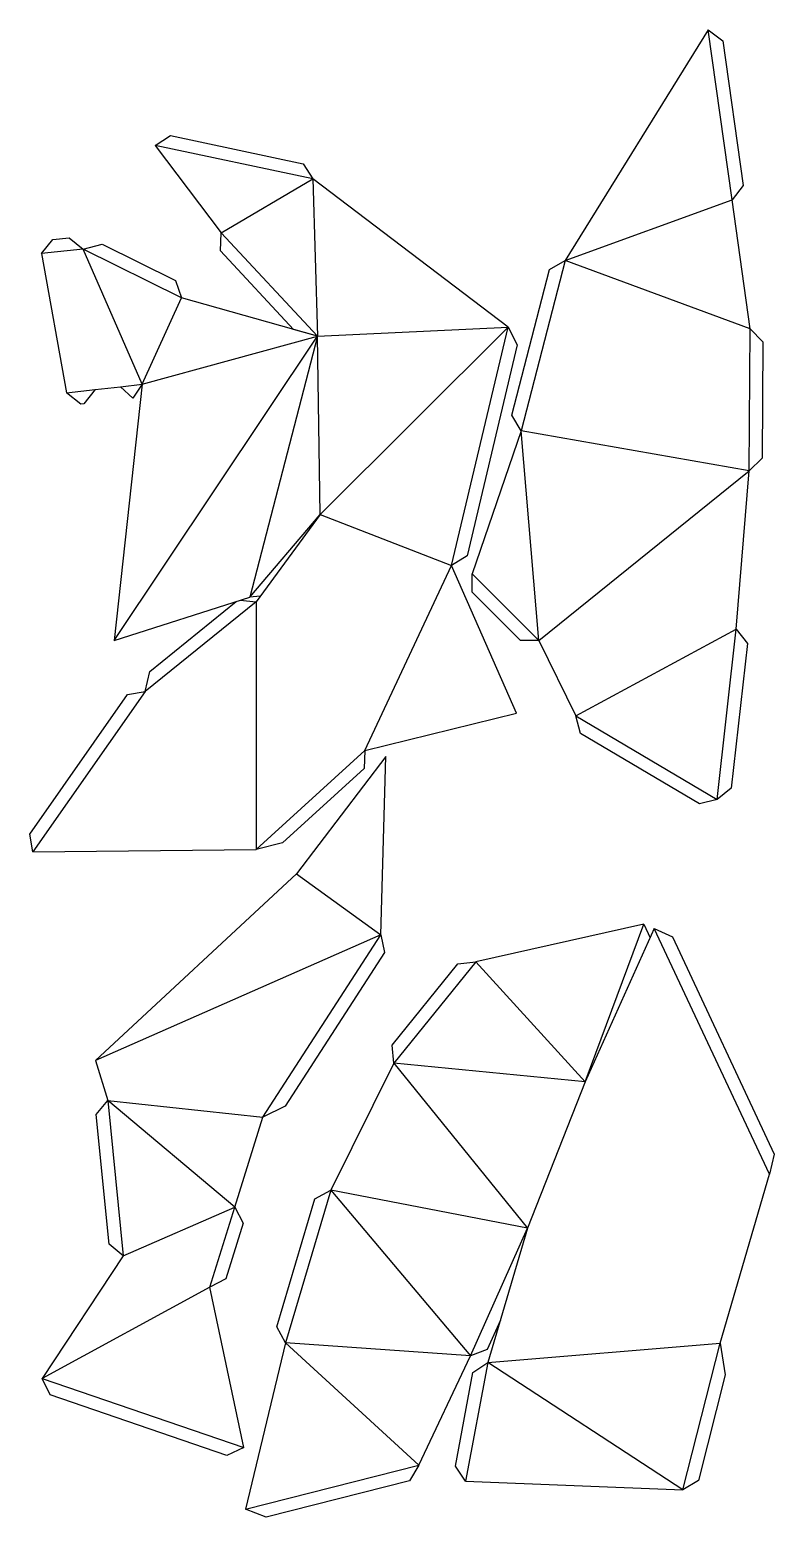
# Model space of a CAD drawing. Extents: x 1203 to 1493, y 16 to 596.
import ezdxf

# ---------------------------------------------------------------- set-up
doc = ezdxf.new("R2010")
doc.units = 0

msp = doc.modelspace()

# ---------------------------------------------------------------- linework, layer by layer
at = {"layer": 'CutLine', "color": 8, "linetype": 'CONTINUOUS'}
for p, q in [((1467.501899, 595.697353), (1411.737273, 505.821447)), ((1467.501899, 595.697353), (1473.149775, 591.442768)), ((1473.149775, 591.442768), (1481.087297, 535.028908)), ((1252.103632, 550.653938), (1258.036825, 554.500655)), ((1258.036825, 554.500655), (1309.688627, 543.4811)), ((1252.103632, 550.653938), (1277.851135, 516.57799)), ((1309.688627, 543.4811), (1313.535343, 537.547907)), ((1389.555151, 479.809089), (1313.535343, 537.547907)), ((1481.087297, 535.028908), (1476.832713, 529.381031)), ((1483.793627, 479.098981), (1476.832713, 529.381031)), ((1277.591213, 509.511701), (1277.851135, 516.57799)), ((1207.809979, 508.522344), (1212.280634, 514.000779)), ((1212.280634, 514.000779), (1218.58956, 514.639833)), ((1218.58956, 514.639833), (1224.067995, 510.169179)), ((1224.067995, 510.169179), (1231.461388, 512.091861)), ((1231.461388, 512.091861), (1260.088287, 497.940221)), ((1207.809979, 508.522344), (1217.576593, 454.215167)), ((1306.013394, 478.918736), (1277.591213, 509.511701)), ((1405.650231, 502.223124), (1411.737273, 505.821447)), ((1391.068636, 445.475839), (1405.650231, 502.223124)), ((1260.088287, 497.940221), (1262.354734, 491.24222)), ((1315.306885, 476.261506), (1262.354734, 491.24222)), ((1315.306885, 476.261506), (1306.013394, 478.918736)), ((1389.555151, 479.809089), (1393.044799, 472.84865)), ((1483.793627, 479.098981), (1488.763258, 474.068796)), ((1393.044799, 472.84865), (1373.570193, 390.631432)), ((1488.763258, 474.068796), (1488.489085, 428.791763)), ((1223.117257, 449.821872), (1217.576593, 454.215167)), ((1228.762949, 455.507187), (1224.369654, 449.966523)), ((1228.762949, 455.507187), (1238.568735, 456.587725)), ((1247.107381, 457.53598), (1236.197611, 357.663138)), ((1243.389937, 452.092403), (1238.568735, 456.587725)), ((1247.107381, 457.53598), (1243.389937, 452.092403)), ((1224.369654, 449.966523), (1223.117257, 449.821872)), ((1394.666958, 439.388797), (1391.068636, 445.475839)), ((1394.666958, 439.388797), (1375.594528, 383.630926)), ((1478.382003, 362.057451), (1483.4589, 423.822132)), ((1488.489085, 428.791763), (1483.4589, 423.822132)), ((1316.368228, 406.83514), (1291.390921, 372.73407)), ((1373.570193, 390.631432), (1367.552369, 386.918508)), ((1392.815997, 329.40875), (1367.552369, 386.918508)), ((1375.574233, 376.559887), (1375.594528, 383.630926)), ((1236.197611, 357.663138), (1289.017924, 374.60612)), ((1250.021752, 345.659622), (1283.62109, 372.874997)), ((1285.205866, 373.38334), (1291.390921, 372.73407)), ((1293.000997, 374.932278), (1289.017924, 374.60612)), ((1394.385257, 357.640573), (1375.574233, 376.559887)), ((1478.382003, 362.057451), (1482.791702, 356.529833)), ((1401.456296, 357.620279), (1394.385257, 357.640573)), ((1401.456296, 357.620279), (1415.935248, 328.266687)), ((1482.791702, 356.529833), (1476.450337, 300.160705)), ((1248.286226, 337.819382), (1250.021752, 345.659622)), ((1203.290018, 282.257381), (1241.322761, 336.590496)), ((1241.322761, 336.590496), (1248.286226, 337.819382)), ((1333.793075, 314.865002), (1392.815997, 329.40875)), ((1417.694104, 321.41786), (1415.935248, 328.266687)), ((1464.073893, 293.992151), (1417.694104, 321.41786)), ((1333.793075, 314.865002), (1333.464771, 307.80156)), ((1333.464771, 307.80156), (1301.704292, 278.862359)), ((1341.890687, 312.519194), (1307.093533, 266.782618)), ((1339.942909, 243.002814), (1341.890687, 312.519194)), ((1470.922719, 295.751007), (1464.073893, 293.992151)), ((1476.450337, 300.160705), (1470.922719, 295.751007)), ((1204.518903, 275.293916), (1203.290018, 282.257381)), ((1301.704292, 278.862359), (1291.390921, 276.229424)), ((1204.518903, 275.293916), (1291.390921, 276.229424)), ((1307.093533, 266.782618), (1228.944241, 194.066943)), ((1442.359034, 247.159783), (1377.034622, 232.407163)), ((1446.464664, 245.477592), (1419.547382, 185.63337)), ((1442.359034, 247.159783), (1444.814918, 241.80977)), ((1446.464664, 245.477592), (1453.536194, 242.170244)), ((1339.942909, 243.002814), (1341.432633, 236.090454)), ((1453.536194, 242.170244), (1493.184657, 157.558544)), ((1341.432633, 236.090454), (1302.781709, 176.202923)), ((1370.002349, 231.667484), (1377.034622, 232.407163)), ((1344.352737, 199.987766), (1370.002349, 231.667484)), ((1345.092417, 192.955492), (1344.352737, 199.987766)), ((1228.944241, 194.066943), (1233.626145, 178.410797)), ((1345.092417, 192.955492), (1320.506254, 143.446273)), ((1229.145344, 172.940658), (1233.626145, 178.410797)), ((1302.781709, 176.202923), (1294.064659, 171.916928)), ((1234.170027, 122.401455), (1229.145344, 172.940658)), ((1283.112568, 136.910693), (1294.064659, 171.916928)), ((1493.184657, 157.558544), (1491.344877, 149.70109)), ((1472.109645, 83.862663), (1491.344877, 149.70109)), ((1299.468898, 90.264035), (1314.288147, 140.079503)), ((1314.288147, 140.079503), (1320.506254, 143.446273)), ((1283.112568, 136.910693), (1286.408108, 130.654543)), ((1286.408108, 130.654543), (1279.67855, 108.943251)), ((1397.128632, 128.633408), (1381.712184, 76.379868)), ((1239.640166, 117.920653), (1234.170027, 122.401455)), ((1239.640166, 117.920653), (1208.076176, 70.021122)), ((1279.67855, 108.943251), (1273.4224, 105.647711)), ((1286.660895, 43.152641), (1273.4224, 105.647711)), ((1386.569457, 92.843434), (1381.457053, 81.43491)), ((1302.835668, 84.045928), (1299.468898, 90.264035)), ((1302.835668, 84.045928), (1287.349726, 19.143146)), ((1381.457053, 81.43491), (1374.84955, 78.916793)), ((1472.109645, 83.862663), (1474.131739, 71.553552)), ((1354.755789, 36.252896), (1374.84955, 78.916793)), ((1375.875507, 72.388227), (1381.712184, 76.379868)), ((1211.189698, 63.672422), (1208.076176, 70.021122)), ((1369.019548, 35.867219), (1375.875507, 72.388227)), ((1474.131739, 71.553552), (1463.633132, 30.369201)), ((1280.058698, 40.125792), (1211.189698, 63.672422)), ((1286.660895, 43.152641), (1280.058698, 40.125792)), ((1354.755789, 36.252896), (1351.139621, 30.176439)), ((1373.01119, 30.030542), (1369.019548, 35.867219)), ((1351.139621, 30.176439), (1295.334289, 16.011315)), ((1373.01119, 30.030542), (1457.552988, 26.759235)), ((1463.633132, 30.369201), (1457.552988, 26.759235)), ((1295.334289, 16.011315), (1287.349726, 19.143146))]:
    msp.add_line(p, q, dxfattribs=at)
at = {"layer": 'MountainLine', "color": 5, "linetype": 'CONTINUOUS'}
for p, q in [((1277.851135, 516.57799), (1313.535343, 537.547907)), ((1313.535343, 537.547907), (1315.306885, 476.261506)), ((1247.107381, 457.53598), (1262.354734, 491.24222)), ((1315.306885, 476.261506), (1289.017924, 374.60612)), ((1483.4589, 423.822132), (1394.666958, 439.388797)), ((1316.368228, 406.83514), (1367.552369, 386.918508)), ((1375.594528, 383.630926), (1401.456296, 357.620279)), ((1415.935248, 328.266687), (1470.922719, 295.751007)), ((1291.390921, 276.229424), (1333.793075, 314.865002)), ((1339.942909, 243.002814), (1228.944241, 194.066943)), ((1419.547382, 185.63337), (1377.034622, 232.407163)), ((1345.092417, 192.955492), (1397.128632, 128.633408)), ((1233.626145, 178.410797), (1239.640166, 117.920653)), ((1320.506254, 143.446273), (1374.84955, 78.916793)), ((1273.4224, 105.647711), (1283.112568, 136.910693)), ((1273.4224, 105.647711), (1208.076176, 70.021122)), ((1302.835668, 84.045928), (1354.755789, 36.252896)), ((1381.712184, 76.379868), (1472.109645, 83.862663))]:
    msp.add_line(p, q, dxfattribs=at)
at = {"layer": 'ValleyLine', "color": 1, "linetype": 'CONTINUOUS'}
for p, q in [((1476.832713, 529.381031), (1467.501899, 595.697353)), ((1313.535343, 537.547907), (1252.103632, 550.653938)), ((1411.737273, 505.821447), (1476.832713, 529.381031)), ((1277.851135, 516.57799), (1315.306885, 476.261506)), ((1224.067995, 510.169179), (1207.809979, 508.522344)), ((1247.107381, 457.53598), (1224.067995, 510.169179)), ((1262.354734, 491.24222), (1224.067995, 510.169179)), ((1411.737273, 505.821447), (1394.666958, 439.388797)), ((1483.793627, 479.098981), (1411.737273, 505.821447)), ((1236.197611, 357.663138), (1315.306885, 476.261506)), ((1247.107381, 457.53598), (1315.306885, 476.261506)), ((1315.306885, 476.261506), (1389.555151, 479.809089)), ((1316.368228, 406.83514), (1315.306885, 476.261506)), ((1316.368228, 406.83514), (1389.555151, 479.809089)), ((1367.552369, 386.918508), (1389.555151, 479.809089)), ((1483.4589, 423.822132), (1483.793627, 479.098981)), ((1217.576593, 454.215167), (1228.762949, 455.507187)), ((1238.568735, 456.587725), (1247.107381, 457.53598)), ((1401.456296, 357.620279), (1394.666958, 439.388797)), ((1401.456296, 357.620279), (1483.4589, 423.822132)), ((1289.017924, 374.60612), (1316.368228, 406.83514)), ((1333.793075, 314.865002), (1367.552369, 386.918508)), ((1291.390921, 372.73407), (1248.286226, 337.819382)), ((1291.390921, 372.73407), (1291.390921, 276.229424)), ((1415.935248, 328.266687), (1478.382003, 362.057451)), ((1470.922719, 295.751007), (1478.382003, 362.057451)), ((1248.286226, 337.819382), (1204.518903, 275.293916)), ((1307.093533, 266.782618), (1339.942909, 243.002814)), ((1419.547382, 185.63337), (1442.359034, 247.159783)), ((1491.344877, 149.70109), (1446.464664, 245.477592)), ((1294.064659, 171.916928), (1339.942909, 243.002814)), ((1377.034622, 232.407163), (1345.092417, 192.955492)), ((1419.547382, 185.63337), (1345.092417, 192.955492)), ((1419.547382, 185.63337), (1397.128632, 128.633408)), ((1233.626145, 178.410797), (1294.064659, 171.916928)), ((1283.112568, 136.910693), (1233.626145, 178.410797)), ((1320.506254, 143.446273), (1302.835668, 84.045928)), ((1397.128632, 128.633408), (1320.506254, 143.446273)), ((1239.640166, 117.920653), (1283.112568, 136.910693)), ((1374.84955, 78.916793), (1397.128632, 128.633408)), ((1374.84955, 78.916793), (1302.835668, 84.045928)), ((1457.552988, 26.759235), (1472.109645, 83.862663)), ((1381.712184, 76.379868), (1373.01119, 30.030542)), ((1457.552988, 26.759235), (1381.712184, 76.379868)), ((1208.076176, 70.021122), (1286.660895, 43.152641)), ((1287.349726, 19.143146), (1354.755789, 36.252896))]:
    msp.add_line(p, q, dxfattribs=at)

doc.saveas('drawing.dxf')
